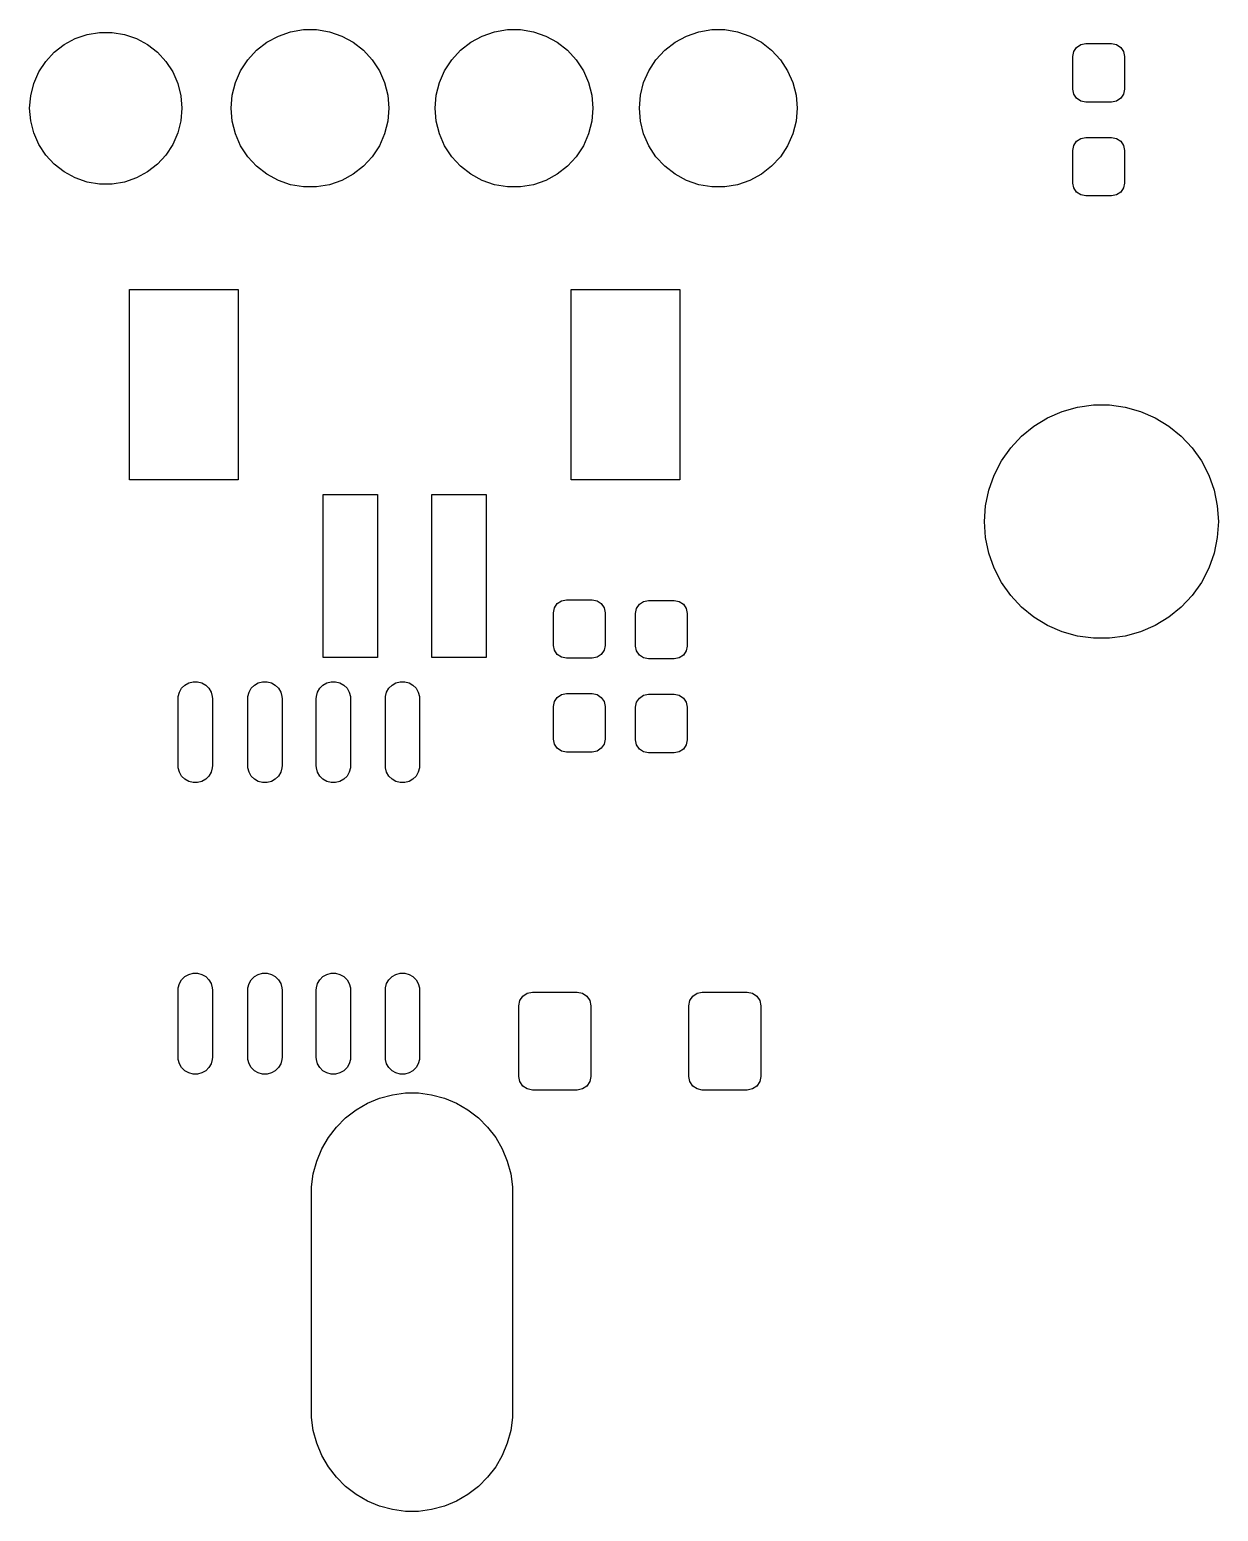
# Model space of a CAD drawing. Extents: x 281 to 540, y -238 to -79.
# Drawn here: x 282.81 to 304.66, y -134.46 to -107.21 of the extents above; entities that cross this region are included whole.
import ezdxf

# ---------------------------------------------------------------- set-up
doc = ezdxf.new("R2010")
doc.units = 0
doc.layers.add('BLACK', color=7, linetype='CONTINUOUS')

msp = doc.modelspace()

# ---------------------------------------------------------------- linework, layer by layer
at = {"layer": 'BLACK', "linetype": 'CONTINUOUS'}
for p, q in [((283.642626, -107.377917), (283.86132, -107.30284)), ((283.86132, -107.30284), (284.089389, -107.264782)), ((284.089389, -107.264782), (284.320611, -107.264782)), ((284.320611, -107.264782), (284.54868, -107.30284)), ((284.54868, -107.30284), (284.767374, -107.377917)), ((287.377542, -107.332129), (287.604046, -107.25437)), ((287.604046, -107.25437), (287.84026, -107.214952)), ((287.84026, -107.214952), (288.07974, -107.214952)), ((288.07974, -107.214952), (288.315954, -107.25437)), ((288.315954, -107.25437), (288.542458, -107.332129)), ((291.127542, -107.332129), (291.354046, -107.25437)), ((291.354046, -107.25437), (291.59026, -107.214952)), ((291.59026, -107.214952), (291.82974, -107.214952)), ((291.82974, -107.214952), (292.065954, -107.25437)), ((292.065954, -107.25437), (292.292458, -107.332129)), ((294.882542, -107.332129), (295.109046, -107.25437)), ((295.109046, -107.25437), (295.34526, -107.214952)), ((295.34526, -107.214952), (295.58474, -107.214952)), ((295.58474, -107.214952), (295.820954, -107.25437)), ((295.820954, -107.25437), (296.047458, -107.332129)), ((283.256806, -107.629987), (283.439273, -107.487967)), ((283.439273, -107.487967), (283.642626, -107.377917)), ((284.767374, -107.377917), (284.970727, -107.487967)), ((284.970727, -107.487967), (285.153194, -107.629987)), ((286.815746, -107.769392), (286.977942, -107.5932)), ((286.977942, -107.5932), (287.166925, -107.446109)), ((287.166925, -107.446109), (287.377542, -107.332129)), ((288.542458, -107.332129), (288.753075, -107.446109)), ((288.753075, -107.446109), (288.942058, -107.5932)), ((288.942058, -107.5932), (289.104254, -107.769392)), ((290.565746, -107.769392), (290.727942, -107.5932)), ((290.727942, -107.5932), (290.916925, -107.446109)), ((290.916925, -107.446109), (291.127542, -107.332129)), ((292.292458, -107.332129), (292.503075, -107.446109)), ((292.503075, -107.446109), (292.692058, -107.5932)), ((292.692058, -107.5932), (292.854254, -107.769392)), ((294.320746, -107.769392), (294.482942, -107.5932)), ((294.482942, -107.5932), (294.671925, -107.446109)), ((294.671925, -107.446109), (294.882542, -107.332129)), ((296.047458, -107.332129), (296.258075, -107.446109)), ((296.258075, -107.446109), (296.447058, -107.5932)), ((296.447058, -107.5932), (296.609254, -107.769392)), ((302.003079, -107.619113), (302.054562, -107.542062)), ((302.054562, -107.542062), (302.131613, -107.490579)), ((302.131613, -107.490579), (302.2225, -107.4725)), ((302.2225, -107.4725), (302.6975, -107.4725)), ((302.6975, -107.4725), (302.788387, -107.490579)), ((302.788387, -107.490579), (302.865438, -107.542062)), ((302.865438, -107.542062), (302.916921, -107.619113)), ((282.973737, -107.993674), (283.100203, -107.800102)), ((283.100203, -107.800102), (283.256806, -107.629987)), ((285.153194, -107.629987), (285.309797, -107.800102)), ((285.309797, -107.800102), (285.436263, -107.993674)), ((286.684763, -107.969876), (286.815746, -107.769392)), ((289.104254, -107.769392), (289.235237, -107.969876)), ((290.434763, -107.969876), (290.565746, -107.769392)), ((292.854254, -107.769392), (292.985237, -107.969876)), ((294.189763, -107.969876), (294.320746, -107.769392)), ((296.609254, -107.769392), (296.740237, -107.969876)), ((301.985, -107.71), (302.003079, -107.619113)), ((301.985, -108.31), (301.985, -107.71)), ((302.916921, -107.619113), (302.935, -107.71)), ((302.935, -107.71), (302.935, -108.31)), ((282.880856, -108.205421), (282.973737, -107.993674)), ((285.436263, -107.993674), (285.529144, -108.205421)), ((286.588565, -108.189186), (286.684763, -107.969876)), ((289.235237, -107.969876), (289.331435, -108.189186)), ((290.338565, -108.189186), (290.434763, -107.969876)), ((292.985237, -107.969876), (293.081435, -108.189186)), ((294.093565, -108.189186), (294.189763, -107.969876)), ((296.740237, -107.969876), (296.836435, -108.189186)), ((282.824094, -108.429568), (282.880856, -108.205421)), ((285.529144, -108.205421), (285.585906, -108.429568)), ((286.529776, -108.421338), (286.588565, -108.189186)), ((289.331435, -108.189186), (289.390224, -108.421338)), ((290.279776, -108.421338), (290.338565, -108.189186)), ((293.081435, -108.189186), (293.140224, -108.421338)), ((294.034776, -108.421338), (294.093565, -108.189186)), ((296.836435, -108.189186), (296.895224, -108.421338)), ((302.003079, -108.400887), (301.985, -108.31)), ((302.054562, -108.477938), (302.003079, -108.400887)), ((302.916921, -108.400887), (302.865438, -108.477938)), ((302.935, -108.31), (302.916921, -108.400887)), ((282.805, -108.66), (282.824094, -108.429568)), ((282.824094, -108.890432), (282.805, -108.66)), ((285.585906, -108.429568), (285.605, -108.66)), ((285.605, -108.66), (285.585906, -108.890432)), ((286.51, -108.66), (286.529776, -108.421338)), ((286.529776, -108.898662), (286.51, -108.66)), ((289.390224, -108.421338), (289.41, -108.66)), ((289.41, -108.66), (289.390224, -108.898662)), ((290.26, -108.66), (290.279776, -108.421338)), ((290.279776, -108.898662), (290.26, -108.66)), ((293.140224, -108.421338), (293.16, -108.66)), ((293.16, -108.66), (293.140224, -108.898662)), ((294.015, -108.66), (294.034776, -108.421338)), ((294.034776, -108.898662), (294.015, -108.66)), ((296.895224, -108.421338), (296.915, -108.66)), ((296.915, -108.66), (296.895224, -108.898662)), ((302.131613, -108.529421), (302.054562, -108.477938)), ((302.2225, -108.5475), (302.131613, -108.529421)), ((302.6975, -108.5475), (302.2225, -108.5475)), ((302.788387, -108.529421), (302.6975, -108.5475)), ((302.865438, -108.477938), (302.788387, -108.529421)), ((282.880856, -109.114579), (282.824094, -108.890432)), ((285.585906, -108.890432), (285.529144, -109.114579)), ((286.588565, -109.130814), (286.529776, -108.898662)), ((289.390224, -108.898662), (289.331435, -109.130814)), ((290.338565, -109.130814), (290.279776, -108.898662)), ((293.140224, -108.898662), (293.081435, -109.130814)), ((294.093565, -109.130814), (294.034776, -108.898662)), ((296.895224, -108.898662), (296.836435, -109.130814)), ((282.973737, -109.326326), (282.880856, -109.114579)), ((285.529144, -109.114579), (285.436263, -109.326326)), ((286.684763, -109.350124), (286.588565, -109.130814)), ((289.331435, -109.130814), (289.235237, -109.350124)), ((290.434763, -109.350124), (290.338565, -109.130814)), ((293.081435, -109.130814), (292.985237, -109.350124)), ((294.189763, -109.350124), (294.093565, -109.130814)), ((296.836435, -109.130814), (296.740237, -109.350124)), ((302.054562, -109.267062), (302.131613, -109.215579)), ((302.131613, -109.215579), (302.2225, -109.1975)), ((302.2225, -109.1975), (302.6975, -109.1975)), ((302.6975, -109.1975), (302.788387, -109.215579)), ((302.788387, -109.215579), (302.865438, -109.267062)), ((283.100203, -109.519898), (282.973737, -109.326326)), ((285.436263, -109.326326), (285.309797, -109.519898)), ((286.815746, -109.550608), (286.684763, -109.350124)), ((289.235237, -109.350124), (289.104254, -109.550608)), ((290.565746, -109.550608), (290.434763, -109.350124)), ((292.985237, -109.350124), (292.854254, -109.550608)), ((294.320746, -109.550608), (294.189763, -109.350124)), ((296.740237, -109.350124), (296.609254, -109.550608)), ((301.985, -109.435), (302.003079, -109.344113)), ((301.985, -110.035), (301.985, -109.435)), ((302.003079, -109.344113), (302.054562, -109.267062)), ((302.865438, -109.267062), (302.916921, -109.344113)), ((302.916921, -109.344113), (302.935, -109.435)), ((302.935, -109.435), (302.935, -110.035)), ((283.256806, -109.690013), (283.100203, -109.519898)), ((283.439273, -109.832033), (283.256806, -109.690013)), ((285.153194, -109.690013), (284.970727, -109.832033)), ((285.309797, -109.519898), (285.153194, -109.690013)), ((286.977942, -109.7268), (286.815746, -109.550608)), ((287.166925, -109.873891), (286.977942, -109.7268)), ((288.942058, -109.7268), (288.753075, -109.873891)), ((289.104254, -109.550608), (288.942058, -109.7268)), ((290.727942, -109.7268), (290.565746, -109.550608)), ((290.916925, -109.873891), (290.727942, -109.7268)), ((292.692058, -109.7268), (292.503075, -109.873891)), ((292.854254, -109.550608), (292.692058, -109.7268)), ((294.482942, -109.7268), (294.320746, -109.550608)), ((294.671925, -109.873891), (294.482942, -109.7268)), ((296.447058, -109.7268), (296.258075, -109.873891)), ((296.609254, -109.550608), (296.447058, -109.7268)), ((283.642626, -109.942083), (283.439273, -109.832033)), ((283.86132, -110.01716), (283.642626, -109.942083)), ((284.089389, -110.055218), (283.86132, -110.01716)), ((284.54868, -110.01716), (284.320611, -110.055218)), ((284.767374, -109.942083), (284.54868, -110.01716)), ((284.970727, -109.832033), (284.767374, -109.942083)), ((287.377542, -109.987871), (287.166925, -109.873891)), ((287.604046, -110.06563), (287.377542, -109.987871)), ((288.542458, -109.987871), (288.315954, -110.06563)), ((288.753075, -109.873891), (288.542458, -109.987871)), ((291.127542, -109.987871), (290.916925, -109.873891)), ((291.354046, -110.06563), (291.127542, -109.987871)), ((292.292458, -109.987871), (292.065954, -110.06563)), ((292.503075, -109.873891), (292.292458, -109.987871)), ((294.882542, -109.987871), (294.671925, -109.873891)), ((295.109046, -110.06563), (294.882542, -109.987871)), ((296.047458, -109.987871), (295.820954, -110.06563)), ((296.258075, -109.873891), (296.047458, -109.987871)), ((302.003079, -110.125887), (301.985, -110.035)), ((302.935, -110.035), (302.916921, -110.125887)), ((284.320611, -110.055218), (284.089389, -110.055218)), ((287.84026, -110.105048), (287.604046, -110.06563)), ((288.07974, -110.105048), (287.84026, -110.105048)), ((288.315954, -110.06563), (288.07974, -110.105048)), ((291.59026, -110.105048), (291.354046, -110.06563)), ((291.82974, -110.105048), (291.59026, -110.105048)), ((292.065954, -110.06563), (291.82974, -110.105048)), ((295.34526, -110.105048), (295.109046, -110.06563)), ((295.58474, -110.105048), (295.34526, -110.105048)), ((295.820954, -110.06563), (295.58474, -110.105048)), ((302.054562, -110.202938), (302.003079, -110.125887)), ((302.131613, -110.254421), (302.054562, -110.202938)), ((302.2225, -110.2725), (302.131613, -110.254421)), ((302.6975, -110.2725), (302.2225, -110.2725)), ((302.788387, -110.254421), (302.6975, -110.2725)), ((302.865438, -110.202938), (302.788387, -110.254421)), ((302.916921, -110.125887), (302.865438, -110.202938)), ((284.64, -115.49), (284.64, -111.99)), ((284.64, -111.99), (286.64, -111.99)), ((286.64, -111.99), (286.64, -115.49)), ((292.76, -115.49), (292.76, -111.99)), ((292.76, -111.99), (294.76, -111.99)), ((294.76, -111.99), (294.76, -115.49)), ((302.07257, -114.154969), (302.363279, -114.115012)), ((302.363279, -114.115012), (302.656721, -114.115012)), ((302.656721, -114.115012), (302.94743, -114.154969)), ((301.270137, -114.503515), (301.52086, -114.351047)), ((301.52086, -114.351047), (301.790009, -114.234139)), ((301.790009, -114.234139), (302.07257, -114.154969)), ((302.94743, -114.154969), (303.229991, -114.234139)), ((303.229991, -114.234139), (303.49914, -114.351047)), ((303.49914, -114.351047), (303.749863, -114.503515)), ((301.042511, -114.688703), (301.270137, -114.503515)), ((303.749863, -114.503515), (303.977489, -114.688703)), ((300.672998, -115.142895), (300.842221, -114.903161)), ((300.842221, -114.903161), (301.042511, -114.688703)), ((303.977489, -114.688703), (304.177779, -114.903161)), ((304.177779, -114.903161), (304.347002, -115.142895)), ((300.537996, -115.403438), (300.672998, -115.142895)), ((304.347002, -115.142895), (304.482004, -115.403438)), ((286.64, -115.49), (284.64, -115.49)), ((294.76, -115.49), (292.76, -115.49)), ((300.439728, -115.679937), (300.537996, -115.403438)), ((304.482004, -115.403438), (304.580272, -115.679937)), ((288.2, -118.76), (288.2, -115.76)), ((288.2, -115.76), (289.2, -115.76)), ((289.2, -115.76), (289.2, -118.76)), ((290.2, -118.76), (290.2, -115.76)), ((290.2, -115.76), (291.2, -115.76)), ((291.2, -115.76), (291.2, -118.76)), ((300.380025, -115.967242), (300.439728, -115.679937)), ((304.580272, -115.679937), (304.639975, -115.967242)), ((300.36, -116.26), (300.380025, -115.967242)), ((304.639975, -115.967242), (304.66, -116.26)), ((300.380025, -116.552758), (300.36, -116.26)), ((304.66, -116.26), (304.639975, -116.552758)), ((300.439728, -116.840063), (300.380025, -116.552758)), ((304.639975, -116.552758), (304.580272, -116.840063)), ((300.537996, -117.116562), (300.439728, -116.840063)), ((304.580272, -116.840063), (304.482004, -117.116562)), ((300.672998, -117.377105), (300.537996, -117.116562)), ((304.482004, -117.116562), (304.347002, -117.377105)), ((300.842221, -117.616839), (300.672998, -117.377105)), ((304.347002, -117.377105), (304.177779, -117.616839)), ((301.042511, -117.831297), (300.842221, -117.616839)), ((304.177779, -117.616839), (303.977489, -117.831297)), ((292.435, -117.935), (292.453079, -117.844113)), ((292.435, -118.535), (292.435, -117.935)), ((292.453079, -117.844113), (292.504562, -117.767062)), ((292.504562, -117.767062), (292.581613, -117.715579)), ((292.581613, -117.715579), (292.6725, -117.6975)), ((292.6725, -117.6975), (293.1475, -117.6975)), ((293.1475, -117.6975), (293.238387, -117.715579)), ((293.238387, -117.715579), (293.315438, -117.767062)), ((293.315438, -117.767062), (293.366921, -117.844113)), ((293.366921, -117.844113), (293.385, -117.935)), ((293.385, -117.935), (293.385, -118.535)), ((293.945, -117.9475), (293.963079, -117.856613)), ((293.945, -118.5475), (293.945, -117.9475)), ((293.963079, -117.856613), (294.014562, -117.779562)), ((294.014562, -117.779562), (294.091613, -117.728079)), ((294.091613, -117.728079), (294.1825, -117.71)), ((294.1825, -117.71), (294.6575, -117.71)), ((294.6575, -117.71), (294.748387, -117.728079)), ((294.748387, -117.728079), (294.825438, -117.779562)), ((294.825438, -117.779562), (294.876921, -117.856613)), ((294.876921, -117.856613), (294.895, -117.9475)), ((294.895, -117.9475), (294.895, -118.5475)), ((301.270137, -118.016485), (301.042511, -117.831297)), ((303.977489, -117.831297), (303.749863, -118.016485)), ((301.52086, -118.168953), (301.270137, -118.016485)), ((301.790009, -118.285861), (301.52086, -118.168953)), ((303.49914, -118.168953), (303.229991, -118.285861)), ((303.749863, -118.016485), (303.49914, -118.168953)), ((302.07257, -118.365031), (301.790009, -118.285861)), ((302.363279, -118.404988), (302.07257, -118.365031)), ((302.656721, -118.404988), (302.363279, -118.404988)), ((302.94743, -118.365031), (302.656721, -118.404988)), ((303.229991, -118.285861), (302.94743, -118.365031)), ((289.2, -118.76), (288.2, -118.76)), ((291.2, -118.76), (290.2, -118.76)), ((292.453079, -118.625887), (292.435, -118.535)), ((292.504562, -118.702938), (292.453079, -118.625887)), ((292.581613, -118.754421), (292.504562, -118.702938)), ((292.6725, -118.7725), (292.581613, -118.754421)), ((293.238387, -118.754421), (293.1475, -118.7725)), ((293.315438, -118.702938), (293.238387, -118.754421)), ((293.366921, -118.625887), (293.315438, -118.702938)), ((293.385, -118.535), (293.366921, -118.625887)), ((293.963079, -118.638387), (293.945, -118.5475)), ((294.014562, -118.715438), (293.963079, -118.638387)), ((294.091613, -118.766921), (294.014562, -118.715438)), ((294.1825, -118.785), (294.091613, -118.766921)), ((294.748387, -118.766921), (294.6575, -118.785)), ((294.825438, -118.715438), (294.748387, -118.766921)), ((294.876921, -118.638387), (294.825438, -118.715438)), ((294.895, -118.5475), (294.876921, -118.638387)), ((293.1475, -118.7725), (292.6725, -118.7725)), ((294.6575, -118.785), (294.1825, -118.785)), ((285.600094, -119.32324), (285.65824, -119.265094)), ((285.65824, -119.265094), (285.729455, -119.223978)), ((285.729455, -119.223978), (285.808884, -119.202695)), ((285.808884, -119.202695), (285.891116, -119.202695)), ((285.891116, -119.202695), (285.970545, -119.223978)), ((285.970545, -119.223978), (286.04176, -119.265094)), ((286.04176, -119.265094), (286.099906, -119.32324)), ((286.880094, -119.32324), (286.93824, -119.265094)), ((286.93824, -119.265094), (287.009455, -119.223978)), ((287.009455, -119.223978), (287.088884, -119.202695)), ((287.088884, -119.202695), (287.171116, -119.202695)), ((287.171116, -119.202695), (287.250545, -119.223978)), ((287.250545, -119.223978), (287.32176, -119.265094)), ((287.32176, -119.265094), (287.379906, -119.32324)), ((288.140094, -119.32324), (288.19824, -119.265094)), ((288.19824, -119.265094), (288.269455, -119.223978)), ((288.269455, -119.223978), (288.348884, -119.202695)), ((288.348884, -119.202695), (288.431116, -119.202695)), ((288.431116, -119.202695), (288.510545, -119.223978)), ((288.510545, -119.223978), (288.58176, -119.265094)), ((288.58176, -119.265094), (288.639906, -119.32324)), ((289.410094, -119.32324), (289.46824, -119.265094)), ((289.46824, -119.265094), (289.539455, -119.223978)), ((289.539455, -119.223978), (289.618884, -119.202695)), ((289.618884, -119.202695), (289.701116, -119.202695)), ((289.701116, -119.202695), (289.780545, -119.223978)), ((289.780545, -119.223978), (289.85176, -119.265094)), ((289.85176, -119.265094), (289.909906, -119.32324)), ((285.535, -119.515), (285.537695, -119.473884)), ((285.535, -120.745), (285.535, -119.515)), ((285.537695, -119.473884), (285.558978, -119.394455)), ((285.558978, -119.394455), (285.600094, -119.32324)), ((286.099906, -119.32324), (286.141022, -119.394455)), ((286.141022, -119.394455), (286.162305, -119.473884)), ((286.162305, -119.473884), (286.165, -119.515)), ((286.165, -119.515), (286.165, -120.745)), ((286.815, -119.515), (286.817695, -119.473884)), ((286.815, -120.745), (286.815, -119.515)), ((286.817695, -119.473884), (286.838978, -119.394455)), ((286.838978, -119.394455), (286.880094, -119.32324)), ((287.379906, -119.32324), (287.421022, -119.394455)), ((287.421022, -119.394455), (287.442305, -119.473884)), ((287.442305, -119.473884), (287.445, -119.515)), ((287.445, -119.515), (287.445, -120.745)), ((288.075, -119.515), (288.077695, -119.473884)), ((288.075, -120.745), (288.075, -119.515)), ((288.077695, -119.473884), (288.098978, -119.394455)), ((288.098978, -119.394455), (288.140094, -119.32324)), ((288.639906, -119.32324), (288.681022, -119.394455)), ((288.681022, -119.394455), (288.702305, -119.473884)), ((288.702305, -119.473884), (288.705, -119.515)), ((288.705, -119.515), (288.705, -120.745)), ((289.345, -119.515), (289.347695, -119.473884)), ((289.345, -120.745), (289.345, -119.515)), ((289.347695, -119.473884), (289.368978, -119.394455)), ((289.368978, -119.394455), (289.410094, -119.32324)), ((289.909906, -119.32324), (289.951022, -119.394455)), ((289.951022, -119.394455), (289.972305, -119.473884)), ((289.972305, -119.473884), (289.975, -119.515)), ((289.975, -119.515), (289.975, -120.745)), ((292.435, -119.66), (292.453079, -119.569113)), ((292.453079, -119.569113), (292.504562, -119.492062)), ((292.504562, -119.492062), (292.581613, -119.440579)), ((292.581613, -119.440579), (292.6725, -119.4225)), ((292.6725, -119.4225), (293.1475, -119.4225)), ((293.1475, -119.4225), (293.238387, -119.440579)), ((293.238387, -119.440579), (293.315438, -119.492062)), ((293.315438, -119.492062), (293.366921, -119.569113)), ((293.366921, -119.569113), (293.385, -119.66)), ((293.945, -119.6725), (293.963079, -119.581613)), ((293.963079, -119.581613), (294.014562, -119.504562)), ((294.014562, -119.504562), (294.091613, -119.453079)), ((294.091613, -119.453079), (294.1825, -119.435)), ((294.1825, -119.435), (294.6575, -119.435)), ((294.6575, -119.435), (294.748387, -119.453079)), ((294.748387, -119.453079), (294.825438, -119.504562)), ((294.825438, -119.504562), (294.876921, -119.581613)), ((294.876921, -119.581613), (294.895, -119.6725)), ((292.435, -120.26), (292.435, -119.66)), ((293.385, -119.66), (293.385, -120.26)), ((293.945, -120.2725), (293.945, -119.6725)), ((294.895, -119.6725), (294.895, -120.2725)), ((292.453079, -120.350887), (292.435, -120.26)), ((292.504562, -120.427938), (292.453079, -120.350887)), ((293.366921, -120.350887), (293.315438, -120.427938)), ((293.385, -120.26), (293.366921, -120.350887)), ((293.963079, -120.363387), (293.945, -120.2725)), ((294.014562, -120.440438), (293.963079, -120.363387)), ((294.876921, -120.363387), (294.825438, -120.440438)), ((294.895, -120.2725), (294.876921, -120.363387)), ((292.581613, -120.479421), (292.504562, -120.427938)), ((292.6725, -120.4975), (292.581613, -120.479421)), ((293.1475, -120.4975), (292.6725, -120.4975)), ((293.238387, -120.479421), (293.1475, -120.4975)), ((293.315438, -120.427938), (293.238387, -120.479421)), ((294.091613, -120.491921), (294.014562, -120.440438)), ((294.1825, -120.51), (294.091613, -120.491921)), ((294.6575, -120.51), (294.1825, -120.51)), ((294.748387, -120.491921), (294.6575, -120.51)), ((294.825438, -120.440438), (294.748387, -120.491921)), ((285.537695, -120.786116), (285.535, -120.745)), ((285.558978, -120.865545), (285.537695, -120.786116)), ((285.600094, -120.93676), (285.558978, -120.865545)), ((285.65824, -120.994906), (285.600094, -120.93676)), ((286.099906, -120.93676), (286.04176, -120.994906)), ((286.141022, -120.865545), (286.099906, -120.93676)), ((286.162305, -120.786116), (286.141022, -120.865545)), ((286.165, -120.745), (286.162305, -120.786116)), ((286.817695, -120.786116), (286.815, -120.745)), ((286.838978, -120.865545), (286.817695, -120.786116)), ((286.880094, -120.93676), (286.838978, -120.865545)), ((286.93824, -120.994906), (286.880094, -120.93676)), ((287.379906, -120.93676), (287.32176, -120.994906)), ((287.421022, -120.865545), (287.379906, -120.93676)), ((287.442305, -120.786116), (287.421022, -120.865545)), ((287.445, -120.745), (287.442305, -120.786116)), ((288.077695, -120.786116), (288.075, -120.745)), ((288.098978, -120.865545), (288.077695, -120.786116)), ((288.140094, -120.93676), (288.098978, -120.865545)), ((288.19824, -120.994906), (288.140094, -120.93676)), ((288.639906, -120.93676), (288.58176, -120.994906)), ((288.681022, -120.865545), (288.639906, -120.93676)), ((288.702305, -120.786116), (288.681022, -120.865545)), ((288.705, -120.745), (288.702305, -120.786116)), ((289.347695, -120.786116), (289.345, -120.745)), ((289.368978, -120.865545), (289.347695, -120.786116)), ((289.410094, -120.93676), (289.368978, -120.865545)), ((289.46824, -120.994906), (289.410094, -120.93676)), ((289.909906, -120.93676), (289.85176, -120.994906)), ((289.951022, -120.865545), (289.909906, -120.93676)), ((289.972305, -120.786116), (289.951022, -120.865545)), ((289.975, -120.745), (289.972305, -120.786116)), ((285.729455, -121.036022), (285.65824, -120.994906)), ((285.808884, -121.057305), (285.729455, -121.036022)), ((285.891116, -121.057305), (285.808884, -121.057305)), ((285.970545, -121.036022), (285.891116, -121.057305)), ((286.04176, -120.994906), (285.970545, -121.036022)), ((287.009455, -121.036022), (286.93824, -120.994906)), ((287.088884, -121.057305), (287.009455, -121.036022)), ((287.171116, -121.057305), (287.088884, -121.057305)), ((287.250545, -121.036022), (287.171116, -121.057305)), ((287.32176, -120.994906), (287.250545, -121.036022)), ((288.269455, -121.036022), (288.19824, -120.994906)), ((288.348884, -121.057305), (288.269455, -121.036022)), ((288.431116, -121.057305), (288.348884, -121.057305)), ((288.510545, -121.036022), (288.431116, -121.057305)), ((288.58176, -120.994906), (288.510545, -121.036022)), ((289.539455, -121.036022), (289.46824, -120.994906)), ((289.618884, -121.057305), (289.539455, -121.036022)), ((289.701116, -121.057305), (289.618884, -121.057305)), ((289.780545, -121.036022), (289.701116, -121.057305)), ((289.85176, -120.994906), (289.780545, -121.036022)), ((285.537695, -124.833884), (285.558978, -124.754455)), ((285.558978, -124.754455), (285.600094, -124.68324)), ((285.600094, -124.68324), (285.65824, -124.625094)), ((285.65824, -124.625094), (285.729455, -124.583978)), ((285.729455, -124.583978), (285.808884, -124.562695)), ((285.808884, -124.562695), (285.891116, -124.562695)), ((285.891116, -124.562695), (285.970545, -124.583978)), ((285.970545, -124.583978), (286.04176, -124.625094)), ((286.04176, -124.625094), (286.099906, -124.68324)), ((286.099906, -124.68324), (286.141022, -124.754455)), ((286.141022, -124.754455), (286.162305, -124.833884)), ((286.817695, -124.833884), (286.838978, -124.754455)), ((286.838978, -124.754455), (286.880094, -124.68324)), ((286.880094, -124.68324), (286.93824, -124.625094)), ((286.93824, -124.625094), (287.009455, -124.583978)), ((287.009455, -124.583978), (287.088884, -124.562695)), ((287.088884, -124.562695), (287.171116, -124.562695)), ((287.171116, -124.562695), (287.250545, -124.583978)), ((287.250545, -124.583978), (287.32176, -124.625094)), ((287.32176, -124.625094), (287.379906, -124.68324)), ((287.379906, -124.68324), (287.421022, -124.754455)), ((287.421022, -124.754455), (287.442305, -124.833884)), ((288.077695, -124.833884), (288.098978, -124.754455)), ((288.098978, -124.754455), (288.140094, -124.68324)), ((288.140094, -124.68324), (288.19824, -124.625094)), ((288.19824, -124.625094), (288.269455, -124.583978)), ((288.269455, -124.583978), (288.348884, -124.562695)), ((288.348884, -124.562695), (288.431116, -124.562695)), ((288.431116, -124.562695), (288.510545, -124.583978)), ((288.510545, -124.583978), (288.58176, -124.625094)), ((288.58176, -124.625094), (288.639906, -124.68324)), ((288.639906, -124.68324), (288.681022, -124.754455)), ((288.681022, -124.754455), (288.702305, -124.833884)), ((289.347695, -124.833884), (289.368978, -124.754455)), ((289.368978, -124.754455), (289.410094, -124.68324)), ((289.410094, -124.68324), (289.46824, -124.625094)), ((289.46824, -124.625094), (289.539455, -124.583978)), ((289.539455, -124.583978), (289.618884, -124.562695)), ((289.618884, -124.562695), (289.701116, -124.562695)), ((289.701116, -124.562695), (289.780545, -124.583978)), ((289.780545, -124.583978), (289.85176, -124.625094)), ((289.85176, -124.625094), (289.909906, -124.68324)), ((289.909906, -124.68324), (289.951022, -124.754455)), ((289.951022, -124.754455), (289.972305, -124.833884)), ((285.535, -124.875), (285.537695, -124.833884)), ((285.535, -126.105), (285.535, -124.875)), ((286.162305, -124.833884), (286.165, -124.875)), ((286.165, -124.875), (286.165, -126.105)), ((286.815, -124.875), (286.817695, -124.833884)), ((286.815, -126.105), (286.815, -124.875)), ((287.442305, -124.833884), (287.445, -124.875)), ((287.445, -124.875), (287.445, -126.105)), ((288.075, -124.875), (288.077695, -124.833884)), ((288.075, -126.105), (288.075, -124.875)), ((288.702305, -124.833884), (288.705, -124.875)), ((288.705, -124.875), (288.705, -126.105)), ((289.345, -124.875), (289.347695, -124.833884)), ((289.345, -126.105), (289.345, -124.875)), ((289.972305, -124.833884), (289.975, -124.875)), ((289.975, -124.875), (289.975, -126.105)), ((291.81653, -125.064329), (291.870723, -124.983223)), ((291.870723, -124.983223), (291.951829, -124.92903)), ((291.951829, -124.92903), (292.0475, -124.91)), ((292.0475, -124.91), (292.8725, -124.91)), ((292.8725, -124.91), (292.968171, -124.92903)), ((292.968171, -124.92903), (293.049277, -124.983223)), ((293.049277, -124.983223), (293.10347, -125.064329)), ((294.94153, -125.064329), (294.995723, -124.983223)), ((294.995723, -124.983223), (295.076829, -124.92903)), ((295.076829, -124.92903), (295.1725, -124.91)), ((295.1725, -124.91), (295.9975, -124.91)), ((295.9975, -124.91), (296.093171, -124.92903)), ((296.093171, -124.92903), (296.174277, -124.983223)), ((296.174277, -124.983223), (296.22847, -125.064329)), ((291.7975, -125.16), (291.81653, -125.064329)), ((291.7975, -126.46), (291.7975, -125.16)), ((293.10347, -125.064329), (293.1225, -125.16)), ((293.1225, -125.16), (293.1225, -126.46)), ((294.9225, -125.16), (294.94153, -125.064329)), ((294.9225, -126.46), (294.9225, -125.16)), ((296.22847, -125.064329), (296.2475, -125.16)), ((296.2475, -125.16), (296.2475, -126.46)), ((285.537695, -126.146116), (285.535, -126.105)), ((286.165, -126.105), (286.162305, -126.146116)), ((286.817695, -126.146116), (286.815, -126.105)), ((287.445, -126.105), (287.442305, -126.146116)), ((288.077695, -126.146116), (288.075, -126.105)), ((288.705, -126.105), (288.702305, -126.146116)), ((289.347695, -126.146116), (289.345, -126.105)), ((289.975, -126.105), (289.972305, -126.146116)), ((285.558978, -126.225545), (285.537695, -126.146116)), ((285.600094, -126.29676), (285.558978, -126.225545)), ((285.65824, -126.354906), (285.600094, -126.29676)), ((285.729455, -126.396022), (285.65824, -126.354906)), ((285.808884, -126.417305), (285.729455, -126.396022)), ((285.970545, -126.396022), (285.891116, -126.417305)), ((286.04176, -126.354906), (285.970545, -126.396022)), ((286.099906, -126.29676), (286.04176, -126.354906)), ((286.141022, -126.225545), (286.099906, -126.29676)), ((286.162305, -126.146116), (286.141022, -126.225545)), ((286.838978, -126.225545), (286.817695, -126.146116)), ((286.880094, -126.29676), (286.838978, -126.225545)), ((286.93824, -126.354906), (286.880094, -126.29676)), ((287.009455, -126.396022), (286.93824, -126.354906)), ((287.088884, -126.417305), (287.009455, -126.396022)), ((287.250545, -126.396022), (287.171116, -126.417305)), ((287.32176, -126.354906), (287.250545, -126.396022)), ((287.379906, -126.29676), (287.32176, -126.354906)), ((287.421022, -126.225545), (287.379906, -126.29676)), ((287.442305, -126.146116), (287.421022, -126.225545)), ((288.098978, -126.225545), (288.077695, -126.146116)), ((288.140094, -126.29676), (288.098978, -126.225545)), ((288.19824, -126.354906), (288.140094, -126.29676)), ((288.269455, -126.396022), (288.19824, -126.354906)), ((288.348884, -126.417305), (288.269455, -126.396022)), ((288.510545, -126.396022), (288.431116, -126.417305)), ((288.58176, -126.354906), (288.510545, -126.396022)), ((288.639906, -126.29676), (288.58176, -126.354906)), ((288.681022, -126.225545), (288.639906, -126.29676)), ((288.702305, -126.146116), (288.681022, -126.225545)), ((289.368978, -126.225545), (289.347695, -126.146116)), ((289.410094, -126.29676), (289.368978, -126.225545)), ((289.46824, -126.354906), (289.410094, -126.29676)), ((289.539455, -126.396022), (289.46824, -126.354906)), ((289.618884, -126.417305), (289.539455, -126.396022)), ((289.780545, -126.396022), (289.701116, -126.417305)), ((289.85176, -126.354906), (289.780545, -126.396022)), ((289.909906, -126.29676), (289.85176, -126.354906)), ((289.951022, -126.225545), (289.909906, -126.29676)), ((289.972305, -126.146116), (289.951022, -126.225545)), ((285.891116, -126.417305), (285.808884, -126.417305)), ((287.171116, -126.417305), (287.088884, -126.417305)), ((288.431116, -126.417305), (288.348884, -126.417305)), ((289.701116, -126.417305), (289.618884, -126.417305)), ((291.81653, -126.555671), (291.7975, -126.46)), ((291.870723, -126.636777), (291.81653, -126.555671)), ((291.951829, -126.69097), (291.870723, -126.636777)), ((293.049277, -126.636777), (292.968171, -126.69097)), ((293.10347, -126.555671), (293.049277, -126.636777)), ((293.1225, -126.46), (293.10347, -126.555671)), ((294.94153, -126.555671), (294.9225, -126.46)), ((294.995723, -126.636777), (294.94153, -126.555671)), ((295.076829, -126.69097), (294.995723, -126.636777)), ((296.174277, -126.636777), (296.093171, -126.69097)), ((296.22847, -126.555671), (296.174277, -126.636777)), ((296.2475, -126.46), (296.22847, -126.555671)), ((289.016766, -126.950785), (289.240337, -126.858179)), ((289.240337, -126.858179), (289.474083, -126.795547)), ((289.474083, -126.795547), (289.714004, -126.763961)), ((289.714004, -126.763961), (289.955996, -126.763961)), ((289.955996, -126.763961), (290.195917, -126.795547)), ((290.195917, -126.795547), (290.429663, -126.858179)), ((290.429663, -126.858179), (290.653234, -126.950785)), ((292.0475, -126.71), (291.951829, -126.69097)), ((292.8725, -126.71), (292.0475, -126.71)), ((292.968171, -126.69097), (292.8725, -126.71)), ((295.1725, -126.71), (295.076829, -126.69097)), ((295.9975, -126.71), (295.1725, -126.71)), ((296.093171, -126.69097), (295.9975, -126.71)), ((288.61521, -127.219096), (288.807195, -127.071781)), ((288.807195, -127.071781), (289.016766, -126.950785)), ((290.653234, -126.950785), (290.862805, -127.071781)), ((290.862805, -127.071781), (291.05479, -127.219096)), ((288.296781, -127.582195), (288.444096, -127.39021)), ((288.444096, -127.39021), (288.61521, -127.219096)), ((291.05479, -127.219096), (291.225904, -127.39021)), ((291.225904, -127.39021), (291.373219, -127.582195)), ((288.175785, -127.791766), (288.296781, -127.582195)), ((291.373219, -127.582195), (291.494215, -127.791766)), ((288.020547, -128.249083), (288.083179, -128.015337)), ((288.083179, -128.015337), (288.175785, -127.791766)), ((291.494215, -127.791766), (291.586821, -128.015337)), ((291.586821, -128.015337), (291.649453, -128.249083)), ((287.988961, -128.489004), (288.020547, -128.249083)), ((291.649453, -128.249083), (291.681039, -128.489004)), ((287.985, -128.61), (287.988961, -128.489004)), ((291.681039, -128.489004), (291.685, -128.61)), ((287.985, -132.61), (287.985, -128.61)), ((291.685, -128.61), (291.685, -132.61)), ((287.988961, -132.730996), (287.985, -132.61)), ((291.685, -132.61), (291.681039, -132.730996)), ((288.020547, -132.970917), (287.988961, -132.730996)), ((291.681039, -132.730996), (291.649453, -132.970917)), ((288.083179, -133.204663), (288.020547, -132.970917)), ((288.175785, -133.428234), (288.083179, -133.204663)), ((291.586821, -133.204663), (291.494215, -133.428234)), ((291.649453, -132.970917), (291.586821, -133.204663)), ((288.296781, -133.637805), (288.175785, -133.428234)), ((291.494215, -133.428234), (291.373219, -133.637805)), ((288.444096, -133.82979), (288.296781, -133.637805)), ((291.373219, -133.637805), (291.225904, -133.82979)), ((288.61521, -134.000904), (288.444096, -133.82979)), ((288.807195, -134.148219), (288.61521, -134.000904)), ((291.05479, -134.000904), (290.862805, -134.148219)), ((291.225904, -133.82979), (291.05479, -134.000904)), ((289.016766, -134.269215), (288.807195, -134.148219)), ((289.240337, -134.361821), (289.016766, -134.269215)), ((290.653234, -134.269215), (290.429663, -134.361821)), ((290.862805, -134.148219), (290.653234, -134.269215)), ((289.474083, -134.424453), (289.240337, -134.361821)), ((289.714004, -134.456039), (289.474083, -134.424453)), ((289.955996, -134.456039), (289.714004, -134.456039)), ((290.195917, -134.424453), (289.955996, -134.456039)), ((290.429663, -134.361821), (290.195917, -134.424453))]:
    msp.add_line(p, q, dxfattribs=at)

doc.saveas('drawing.dxf')
